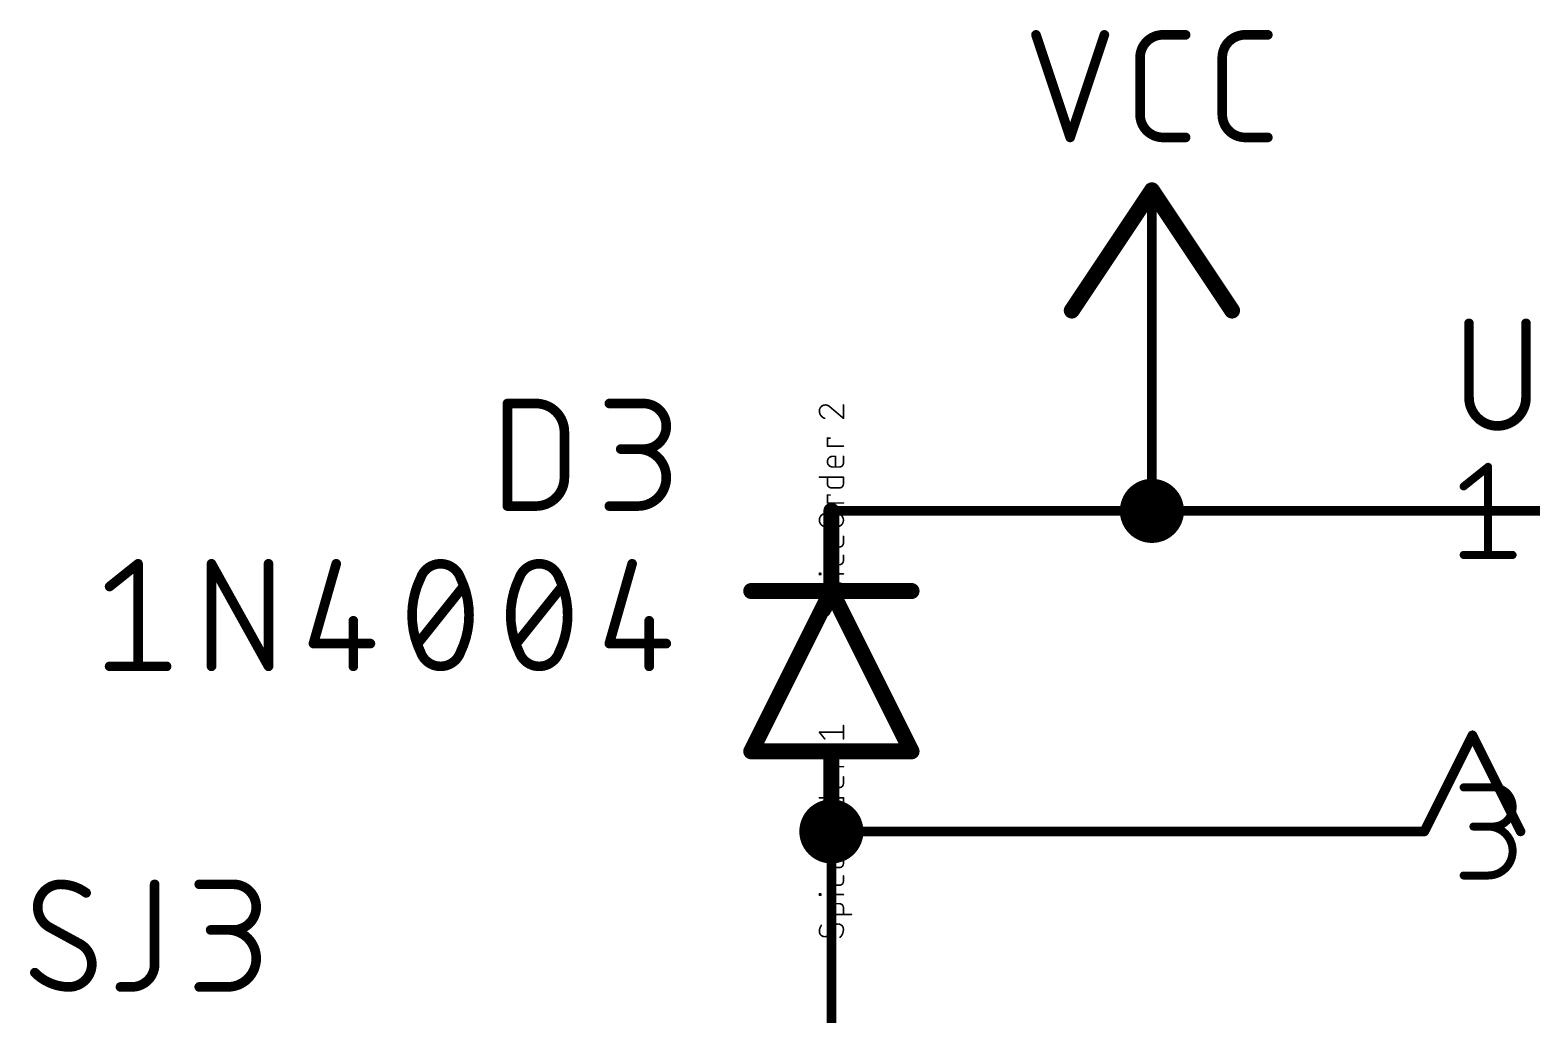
# Model space of a CAD drawing. Extents: x 13 to 226, y 41 to 152.
# Drawn here: x 182.88 to 206.68, y 126.63 to 142.24 of the extents above; entities that cross this region are included whole.
import ezdxf

# ---------------------------------------------------------------- set-up
doc = ezdxf.new("R2010")
doc.units = 0
for name, color, linetype in [('91', 122, 'CONTINUOUS'), ('94', 12, 'CONTINUOUS'), ('95', 251, 'CONTINUOUS'), ('96', 251, 'CONTINUOUS'), ('99', 40, 'CONTINUOUS')]:
    doc.layers.add(name, color=color, linetype=linetype)

msp = doc.modelspace()

# ---------------------------------------------------------------- linework, layer by layer
at = {"layer": '91', "const_width": 0.1524}
for points in [[(200.66, 134.62), (200.66, 137.16)], [(200.66, 134.62), (195.58, 134.62)], [(200.66, 129.54), (195.58, 129.54)], [(195.58, 127), (195.58, 129.54)]]:
    msp.add_lwpolyline(points, dxfattribs=at)
at = {"layer": '91'}
for points, const_width in [([(200.6981, 137.16, 1), (200.6219, 137.16)], 0.0762), ([(200.66, 134.366, 1), (200.66, 134.874, 1), (200.66, 134.366)], 0.508), ([(195.58, 134.6581, 1), (195.58, 134.5819)], 0.0762), ([(200.6219, 134.62, 1), (200.6981, 134.62)], 0.0762), ([(200.66, 134.5819, 1), (200.66, 134.6581)], 0.0762), ([(195.58, 129.286, 1), (195.58, 129.794, 1), (195.58, 129.286)], 0.508), ([(195.58, 129.5781, 1), (195.58, 129.5019)], 0.0762), ([(195.6181, 129.54, 1), (195.5419, 129.54)], 0.0762), ([(200.66, 129.5019, 1), (200.66, 129.5781)], 0.0762), ([(195.5419, 127, 1), (195.6181, 127)], 0.0762)]:
    msp.add_lwpolyline(points, format="xyb", dxfattribs=dict(at, const_width=const_width))
at = {"layer": '94'}
for points, const_width in [([(200.66, 139.7), (199.39, 137.795)], 0.254), ([(201.93, 137.795), (200.66, 139.7)], 0.254), ([(200.66, 137.16), (200.66, 139.7)], 0.1524), ([(195.58, 134.62), (195.58, 133.35)], 0.254), ([(200.66, 134.62), (203.2, 134.62)], 0.1524), ([(203.2, 134.62), (208.28, 134.62)], 0.1524), ([(195.58, 133.35), (194.31, 130.81)], 0.254), ([(194.31, 133.35), (195.58, 133.35)], 0.254), ([(196.85, 130.81), (195.58, 133.35)], 0.254), ([(195.58, 133.35), (196.85, 133.35)], 0.254), ([(194.31, 130.81), (195.58, 130.81)], 0.254), ([(195.58, 130.81), (196.85, 130.81)], 0.254), ([(195.58, 130.81), (195.58, 129.54)], 0.254), ([(204.978, 129.54), (205.74, 131.064)], 0.1524), ([(205.74, 131.064), (206.502, 129.54)], 0.1524), ([(200.66, 129.54), (203.2, 129.54)], 0.1524), ([(203.2, 129.54), (204.978, 129.54)], 0.1524), ([(195.58, 127), (195.58, 124.46)], 0.1524)]:
    msp.add_lwpolyline(points, dxfattribs=dict(at, const_width=const_width))
for points, const_width in [([(200.7128, 139.7352, 1), (200.6072, 139.6648)], 0.127), ([(200.7128, 139.6648, 1), (200.6072, 139.7352)], 0.127), ([(200.6981, 139.7, 1), (200.6219, 139.7)], 0.0762), ([(199.3372, 137.8302, 1), (199.4428, 137.7598)], 0.127), ([(201.8772, 137.7598, 1), (201.9828, 137.8302)], 0.127), ([(200.6219, 137.16, 1), (200.6981, 137.16)], 0.0762), ([(195.6435, 134.62, 1), (195.5165, 134.62)], 0.127), ([(200.66, 134.6581, 1), (200.66, 134.5819)], 0.0762), ([(203.2, 134.6581, 1), (203.2, 134.5819)], 0.0762), ([(203.2, 134.5819, 1), (203.2, 134.6581)], 0.0762), ([(194.31, 133.4135, 1), (194.31, 133.2865)], 0.127), ([(195.6368, 133.3784, 1), (195.5232, 133.3216)], 0.127), ([(195.58, 133.4135, 1), (195.58, 133.2865)], 0.127), ([(195.5165, 133.35, 1), (195.6435, 133.35)], 0.127), ([(195.6368, 133.3216, 1), (195.5232, 133.3784)], 0.127), ([(195.58, 133.2865, 1), (195.58, 133.4135)], 0.127), ([(196.85, 133.2865, 1), (196.85, 133.4135)], 0.127), ([(194.31, 130.8735, 1), (194.31, 130.7465)], 0.127), ([(195.58, 130.8735, 1), (195.58, 130.7465)], 0.127), ([(195.6435, 130.81, 1), (195.5165, 130.81)], 0.127), ([(195.58, 130.7465, 1), (195.58, 130.8735)], 0.127), ([(196.85, 130.7465, 1), (196.85, 130.8735)], 0.127), ([(205.7741, 131.081, 1), (205.7059, 131.047)], 0.0762), ([(205.7741, 131.047, 1), (205.7059, 131.081)], 0.0762), ([(194.2532, 130.8384, 1), (194.3668, 130.7816)], 0.127), ([(196.7932, 130.7816, 1), (196.9068, 130.8384)], 0.127), ([(195.5165, 129.54, 1), (195.6435, 129.54)], 0.127), ([(200.66, 129.5781, 1), (200.66, 129.5019)], 0.0762), ([(203.2, 129.5781, 1), (203.2, 129.5019)], 0.0762), ([(203.2, 129.5019, 1), (203.2, 129.5781)], 0.0762), ([(204.9439, 129.557, 1), (205.0121, 129.523)], 0.0762), ([(204.978, 129.5019, 1), (204.978, 129.5781)], 0.0762), ([(206.4679, 129.523, 1), (206.5361, 129.557)], 0.0762), ([(195.6181, 127, 1), (195.5419, 127)], 0.0762)]:
    msp.add_lwpolyline(points, format="xyb", dxfattribs=dict(at, const_width=const_width))
at = {"layer": '95'}
for points, const_width in [([(205.6855, 137.5918), (205.6855, 136.4178)], 0.1524), ([(206.5886, 136.4178), (206.5886, 137.5918)], 0.1524), ([(190.4455, 134.6962), (190.4455, 136.3218)], 0.1524), ([(190.4455, 136.3218), (190.897, 136.3218)], 0.1524), ([(192.0607, 136.3218), (192.6026, 136.3218)], 0.1524), ([(191.3486, 135.8702), (191.3486, 135.1478)], 0.1524), ([(192.6026, 135.5993), (192.2413, 135.5993)], 0.1524), ([(205.6003, 135.0081), (205.9884, 135.3185)], 0.127), ([(205.9884, 135.3185), (205.9884, 133.9215)], 0.127), ([(190.897, 134.6962), (190.4455, 134.6962)], 0.1524), ([(192.0607, 134.6962), (192.5122, 134.6962)], 0.1524), ([(205.6003, 133.9215), (206.3764, 133.9215)], 0.127), ([(205.6003, 130.2385), (206.066, 130.2385)], 0.127), ([(206.066, 129.6176), (205.7555, 129.6176)], 0.127), ([(184.8547, 128.7018), (184.8547, 127.4374)], 0.1524), ([(185.5614, 128.7018), (186.1033, 128.7018)], 0.1524), ([(205.6003, 128.8415), (205.9884, 128.8415)], 0.127), ([(183.6787, 127.7535), (183.182, 128.0245)], 0.1524), ([(186.1033, 127.9793), (185.742, 127.9793)], 0.1524), ([(184.4935, 127.0762), (184.3128, 127.0762)], 0.1524), ([(185.5614, 127.0762), (186.013, 127.0762)], 0.1524)]:
    msp.add_lwpolyline(points, dxfattribs=dict(at, const_width=const_width))
for points, const_width in [([(205.7236, 137.5918, 1), (205.6474, 137.5918)], 0.0762), ([(206.6267, 137.5918, 1), (206.5505, 137.5918)], 0.0762), ([(190.4836, 136.3218, 1), (190.4074, 136.3218)], 0.0762), ([(190.4455, 136.3599, 1), (190.4455, 136.2837)], 0.0762), ([(191.3486, 135.8702, 0.4142), (190.897, 136.3218)], 0.1524), ([(190.897, 136.3599, 1), (190.897, 136.2837)], 0.0762), ([(190.897, 136.2837, 1), (190.897, 136.3599)], 0.0762), ([(192.0607, 136.3599, 1), (192.0607, 136.2837)], 0.0762), ([(192.6026, 135.5993, 1), (192.6026, 136.3218)], 0.1524), ([(192.6026, 136.3599, 1), (192.6026, 136.2837)], 0.0762), ([(192.6026, 136.2837, 1), (192.6026, 136.3599)], 0.0762), ([(205.6855, 136.4178, 1), (206.5886, 136.4178)], 0.1524), ([(205.7236, 136.4178, 1), (205.6474, 136.4178)], 0.0762), ([(205.6474, 136.4178, 1), (205.7236, 136.4178)], 0.0762), ([(206.6267, 136.4178, 1), (206.5505, 136.4178)], 0.0762), ([(206.5505, 136.4178, 1), (206.6267, 136.4178)], 0.0762), ([(191.3867, 135.8702, 1), (191.3105, 135.8702)], 0.0762), ([(191.3105, 135.8702, 1), (191.3867, 135.8702)], 0.0762), ([(192.2413, 135.6374, 1), (192.2413, 135.5612)], 0.0762), ([(192.5122, 134.6962, 1), (192.5122, 135.5993)], 0.1524), ([(192.5122, 135.6374, 1), (192.5122, 135.5612)], 0.0762), ([(192.6026, 135.6374, 1), (192.6026, 135.5612)], 0.0762), ([(192.6026, 135.5612, 1), (192.6026, 135.6374)], 0.0762), ([(190.897, 134.6962, 0.4142), (191.3486, 135.1478)], 0.1524), ([(191.3867, 135.1478, 1), (191.3105, 135.1478)], 0.0762), ([(206.0201, 135.3185, 1), (205.9566, 135.3185)], 0.0635), ([(206.0082, 135.2937, 1), (205.9685, 135.3433)], 0.0635), ([(191.3105, 135.1478, 1), (191.3867, 135.1478)], 0.0762), ([(205.5805, 135.0328, 1), (205.6201, 134.9833)], 0.0635), ([(190.4455, 134.7343, 1), (190.4455, 134.6581)], 0.0762), ([(190.4074, 134.6962, 1), (190.4836, 134.6962)], 0.0762), ([(190.897, 134.7343, 1), (190.897, 134.6581)], 0.0762), ([(190.897, 134.6581, 1), (190.897, 134.7343)], 0.0762), ([(192.0607, 134.7343, 1), (192.0607, 134.6581)], 0.0762), ([(192.5122, 134.7343, 1), (192.5122, 134.6581)], 0.0762), ([(192.5122, 134.6581, 1), (192.5122, 134.7343)], 0.0762), ([(205.6003, 133.9532, 1), (205.6003, 133.8898)], 0.0635), ([(205.9566, 133.9215, 1), (206.0201, 133.9215)], 0.0635), ([(206.3764, 133.8898, 1), (206.3764, 133.9532)], 0.0635), ([(205.6003, 130.2703, 1), (205.6003, 130.2068)], 0.0635), ([(206.066, 129.6176, 1), (206.066, 130.2385)], 0.127), ([(206.066, 130.2703, 1), (206.066, 130.2068)], 0.0635), ([(206.066, 130.2068, 1), (206.066, 130.2703)], 0.0635), ([(205.7555, 129.6494, 1), (205.7555, 129.5859)], 0.0635), ([(205.9884, 129.6494, 1), (205.9884, 129.5859)], 0.0635), ([(205.9884, 128.8415, 1), (205.9884, 129.6176)], 0.127), ([(206.066, 129.6494, 1), (206.066, 129.5859)], 0.0635), ([(206.066, 129.5859, 1), (206.066, 129.6494)], 0.0635), ([(183.3626, 128.7018, 0.4142), (183.0014, 128.3406)], 0.1524), ([(183.769, 128.5663, 0.1623), (183.3626, 128.7018)], 0.1524), ([(183.3626, 128.7399, 1), (183.3626, 128.6637)], 0.0762), ([(183.3626, 128.6637, 1), (183.3626, 128.7399)], 0.0762), ([(184.8928, 128.7018, 1), (184.8166, 128.7018)], 0.0762), ([(185.5614, 128.7399, 1), (185.5614, 128.6637)], 0.0762), ([(186.1033, 127.9793, 1), (186.1033, 128.7018)], 0.1524), ([(186.1033, 128.7399, 1), (186.1033, 128.6637)], 0.0762), ([(186.1033, 128.6637, 1), (186.1033, 128.7399)], 0.0762), ([(205.6003, 128.8732, 1), (205.6003, 128.8098)], 0.0635), ([(205.9884, 128.8732, 1), (205.9884, 128.8098)], 0.0635), ([(205.9884, 128.8098, 1), (205.9884, 128.8732)], 0.0635), ([(183.7461, 128.5359, 1), (183.7919, 128.5968)], 0.0762), ([(183.0014, 128.3406, 0.2656), (183.182, 128.0245)], 0.1524), ([(183.0395, 128.3406, 1), (182.9633, 128.3406)], 0.0762), ([(182.9633, 128.3406, 1), (183.0395, 128.3406)], 0.0762), ([(183.2002, 128.0579, 1), (183.1637, 127.991)], 0.0762), ([(183.1626, 127.9916, 1), (183.2013, 128.0573)], 0.0762), ([(183.698, 127.7864, 1), (183.6593, 127.7207)], 0.0762), ([(183.8593, 127.4374, 0.2656), (183.6787, 127.7535)], 0.1524), ([(183.6604, 127.7201, 1), (183.6969, 127.787)], 0.0762), ([(185.742, 128.0174, 1), (185.742, 127.9412)], 0.0762), ([(186.013, 127.0762, 1), (186.013, 127.9793)], 0.1524), ([(186.013, 128.0174, 1), (186.013, 127.9412)], 0.0762), ([(186.1033, 128.0174, 1), (186.1033, 127.9412)], 0.0762), ([(186.1033, 127.9412, 1), (186.1033, 128.0174)], 0.0762), ([(182.9562, 127.302, 0.2), (183.4981, 127.0762)], 0.1524), ([(182.9833, 127.3288, 1), (182.9291, 127.2751)], 0.0762), ([(183.4981, 127.0762, 0.4142), (183.8593, 127.4374)], 0.1524), ([(183.8974, 127.4374, 1), (183.8212, 127.4374)], 0.0762), ([(183.8212, 127.4374, 1), (183.8974, 127.4374)], 0.0762), ([(184.4935, 127.0762, 0.4142), (184.8547, 127.4374)], 0.1524), ([(184.8928, 127.4374, 1), (184.8166, 127.4374)], 0.0762), ([(184.8166, 127.4374, 1), (184.8928, 127.4374)], 0.0762), ([(183.4981, 127.1143, 1), (183.4981, 127.0381)], 0.0762), ([(183.4981, 127.0381, 1), (183.4981, 127.1143)], 0.0762), ([(184.3128, 127.1143, 1), (184.3128, 127.0381)], 0.0762), ([(184.4935, 127.1143, 1), (184.4935, 127.0381)], 0.0762), ([(184.4935, 127.0381, 1), (184.4935, 127.1143)], 0.0762), ([(185.5614, 127.1143, 1), (185.5614, 127.0381)], 0.0762), ([(186.013, 127.1143, 1), (186.013, 127.0381)], 0.0762), ([(186.013, 127.0381, 1), (186.013, 127.1143)], 0.0762)]:
    msp.add_lwpolyline(points, format="xyb", dxfattribs=dict(at, const_width=const_width))
at = {"layer": '96', "const_width": 0.1524}
for points in [[(198.8227, 142.1638), (199.3646, 140.5382)], [(199.3646, 140.5382), (199.9064, 142.1638)], [(200.8334, 142.1638), (201.1947, 142.1638)], [(202.136, 142.1638), (202.4973, 142.1638)], [(200.4722, 140.8994), (200.4722, 141.8026)], [(201.7748, 140.8994), (201.7748, 141.8026)], [(201.1947, 140.5382), (200.8334, 140.5382)], [(202.4973, 140.5382), (202.136, 140.5382)], [(184.1409, 133.4206), (184.5924, 133.7818)], [(184.5924, 133.7818), (184.5924, 132.1562)], [(185.7561, 132.1562), (185.7561, 133.7818)], [(185.7561, 133.7818), (186.6592, 132.1562)], [(186.6592, 132.1562), (186.6592, 133.7818)], [(187.7326, 133.7818), (187.3713, 132.5174)], [(192.4219, 133.7818), (192.0607, 132.5174)], [(189.0248, 132.5174), (189.7472, 133.4206)], [(190.5879, 132.5174), (191.3104, 133.4206)], [(188.0035, 132.8787), (188.0035, 132.1562)], [(192.6929, 132.8787), (192.6929, 132.1562)], [(187.3713, 132.5174), (188.2744, 132.5174)], [(192.0607, 132.5174), (192.9638, 132.5174)], [(184.1409, 132.1562), (185.044, 132.1562)]]:
    msp.add_lwpolyline(points, dxfattribs=at)
at = {"layer": '96'}
for points, const_width in [([(198.8589, 142.1758, 1), (198.7866, 142.1518)], 0.0762), ([(199.9426, 142.1518, 1), (199.8703, 142.1758)], 0.0762), ([(200.8334, 142.1638, 0.4142), (200.4722, 141.8026)], 0.1524), ([(200.8334, 142.2019, 1), (200.8334, 142.1257)], 0.0762), ([(200.8334, 142.1257, 1), (200.8334, 142.2019)], 0.0762), ([(201.1947, 142.1257, 1), (201.1947, 142.2019)], 0.0762), ([(202.136, 142.1638, 0.4142), (201.7748, 141.8026)], 0.1524), ([(202.136, 142.2019, 1), (202.136, 142.1257)], 0.0762), ([(202.136, 142.1257, 1), (202.136, 142.2019)], 0.0762), ([(202.4973, 142.1257, 1), (202.4973, 142.2019)], 0.0762), ([(200.5103, 141.8026, 1), (200.4341, 141.8026)], 0.0762), ([(201.8129, 141.8026, 1), (201.7367, 141.8026)], 0.0762), ([(200.4341, 141.8026, 1), (200.5103, 141.8026)], 0.0762), ([(201.7367, 141.8026, 1), (201.8129, 141.8026)], 0.0762), ([(200.4722, 140.8994, 0.4142), (200.8334, 140.5382)], 0.1524), ([(200.5103, 140.8994, 1), (200.4341, 140.8994)], 0.0762), ([(200.4341, 140.8994, 1), (200.5103, 140.8994)], 0.0762), ([(201.7748, 140.8994, 0.4142), (202.136, 140.5382)], 0.1524), ([(201.8129, 140.8994, 1), (201.7367, 140.8994)], 0.0762), ([(201.7367, 140.8994, 1), (201.8129, 140.8994)], 0.0762), ([(199.3284, 140.5502, 1), (199.4007, 140.5262)], 0.0762), ([(199.3284, 140.5262, 1), (199.4007, 140.5502)], 0.0762), ([(200.8334, 140.5763, 1), (200.8334, 140.5001)], 0.0762), ([(200.8334, 140.5001, 1), (200.8334, 140.5763)], 0.0762), ([(201.1947, 140.5001, 1), (201.1947, 140.5763)], 0.0762), ([(202.136, 140.5763, 1), (202.136, 140.5001)], 0.0762), ([(202.136, 140.5001, 1), (202.136, 140.5763)], 0.0762), ([(202.4973, 140.5001, 1), (202.4973, 140.5763)], 0.0762), ([(184.6305, 133.7818, 1), (184.5543, 133.7818)], 0.0762), ([(184.6162, 133.752, 1), (184.5686, 133.8116)], 0.0762), ([(185.7942, 133.7818, 1), (185.718, 133.7818)], 0.0762), ([(185.7894, 133.8003, 1), (185.7228, 133.7633)], 0.0762), ([(186.6973, 133.7818, 1), (186.6211, 133.7818)], 0.0762), ([(187.7692, 133.7713, 1), (187.6959, 133.7923)], 0.0762), ([(189.386, 133.7818, 0.3205), (189.0699, 133.556)], 0.1524), ([(189.7021, 133.556, 0.3205), (189.386, 133.7818)], 0.1524), ([(189.386, 133.8199, 1), (189.386, 133.7437)], 0.0762), ([(189.386, 133.7437, 1), (189.386, 133.8199)], 0.0762), ([(190.9491, 133.7818, 0.3205), (190.633, 133.556)], 0.1524), ([(191.2652, 133.556, 0.3205), (190.9491, 133.7818)], 0.1524), ([(190.9491, 133.8199, 1), (190.9491, 133.7437)], 0.0762), ([(190.9491, 133.7437, 1), (190.9491, 133.8199)], 0.0762), ([(192.4586, 133.7713, 1), (192.3853, 133.7923)], 0.0762), ([(189.0699, 133.556, 0.1139), (188.9344, 132.969)], 0.1524), ([(189.0339, 133.5684, 1), (189.106, 133.5437)], 0.0762), ([(189.1042, 133.5393, 1), (189.0357, 133.5727)], 0.0762), ([(189.7363, 133.5727, 1), (189.6678, 133.5393)], 0.0762), ([(189.8376, 132.969, 0.1139), (189.7021, 133.556)], 0.1524), ([(189.6661, 133.5437, 1), (189.7381, 133.5684)], 0.0762), ([(190.633, 133.556, 0.1139), (190.4976, 132.969)], 0.1524), ([(190.597, 133.5684, 1), (190.6691, 133.5437)], 0.0762), ([(190.6673, 133.5393, 1), (190.5988, 133.5727)], 0.0762), ([(191.4007, 132.969, 0.1139), (191.2652, 133.556)], 0.1524), ([(191.2995, 133.5727, 1), (191.231, 133.5393)], 0.0762), ([(191.2292, 133.5437, 1), (191.3013, 133.5684)], 0.0762), ([(184.1171, 133.4503, 1), (184.1647, 133.3908)], 0.0762), ([(189.777, 133.3968, 1), (189.7175, 133.4444)], 0.0762), ([(191.3401, 133.3968, 1), (191.2806, 133.4444)], 0.0762), ([(188.0416, 132.8787, 1), (187.9654, 132.8787)], 0.0762), ([(188.9344, 132.969, 0.1139), (189.0699, 132.382)], 0.1524), ([(188.9725, 132.969, 1), (188.8963, 132.969)], 0.0762), ([(188.8963, 132.969, 1), (188.9725, 132.969)], 0.0762), ([(189.7021, 132.382, 0.1139), (189.8376, 132.969)], 0.1524), ([(189.8757, 132.969, 1), (189.7995, 132.969)], 0.0762), ([(189.7995, 132.969, 1), (189.8757, 132.969)], 0.0762), ([(190.4976, 132.969, 0.1139), (190.633, 132.382)], 0.1524), ([(190.5357, 132.969, 1), (190.4595, 132.969)], 0.0762), ([(190.4595, 132.969, 1), (190.5357, 132.969)], 0.0762), ([(191.2652, 132.382, 0.1139), (191.4007, 132.969)], 0.1524), ([(191.4388, 132.969, 1), (191.3626, 132.969)], 0.0762), ([(191.3626, 132.969, 1), (191.4388, 132.969)], 0.0762), ([(192.731, 132.8787, 1), (192.6548, 132.8787)], 0.0762), ([(187.3713, 132.5555, 1), (187.3713, 132.4793)], 0.0762), ([(188.2744, 132.4793, 1), (188.2744, 132.5555)], 0.0762), ([(192.0607, 132.5555, 1), (192.0607, 132.4793)], 0.0762), ([(192.9638, 132.4793, 1), (192.9638, 132.5555)], 0.0762), ([(187.3347, 132.5279, 1), (187.408, 132.507)], 0.0762), ([(188.995, 132.5412, 1), (189.0545, 132.4936)], 0.0762), ([(189.0699, 132.382, 0.3205), (189.386, 132.1562)], 0.1524), ([(189.106, 132.3943, 1), (189.0339, 132.3696)], 0.0762), ([(189.0357, 132.3653, 1), (189.1042, 132.3987)], 0.0762), ([(189.386, 132.1562, 0.3205), (189.7021, 132.382)], 0.1524), ([(189.6678, 132.3987, 1), (189.7363, 132.3653)], 0.0762), ([(189.7381, 132.3696, 1), (189.6661, 132.3943)], 0.0762), ([(190.5581, 132.5412, 1), (190.6176, 132.4936)], 0.0762), ([(190.633, 132.382, 0.3205), (190.9491, 132.1562)], 0.1524), ([(190.6691, 132.3943, 1), (190.597, 132.3696)], 0.0762), ([(190.5988, 132.3653, 1), (190.6673, 132.3987)], 0.0762), ([(190.9491, 132.1562, 0.3205), (191.2652, 132.382)], 0.1524), ([(191.231, 132.3987, 1), (191.2995, 132.3653)], 0.0762), ([(191.3013, 132.3696, 1), (191.2292, 132.3943)], 0.0762), ([(192.0241, 132.5279, 1), (192.0973, 132.507)], 0.0762), ([(184.1409, 132.1943, 1), (184.1409, 132.1181)], 0.0762), ([(184.5543, 132.1562, 1), (184.6305, 132.1562)], 0.0762), ([(185.044, 132.1181, 1), (185.044, 132.1943)], 0.0762), ([(185.718, 132.1562, 1), (185.7942, 132.1562)], 0.0762), ([(186.6211, 132.1562, 1), (186.6973, 132.1562)], 0.0762), ([(186.6259, 132.1377, 1), (186.6925, 132.1747)], 0.0762), ([(187.9654, 132.1562, 1), (188.0416, 132.1562)], 0.0762), ([(189.386, 132.1943, 1), (189.386, 132.1181)], 0.0762), ([(189.386, 132.1181, 1), (189.386, 132.1943)], 0.0762), ([(190.9491, 132.1943, 1), (190.9491, 132.1181)], 0.0762), ([(190.9491, 132.1181, 1), (190.9491, 132.1943)], 0.0762), ([(192.6548, 132.1562, 1), (192.731, 132.1562)], 0.0762)]:
    msp.add_lwpolyline(points, format="xyb", dxfattribs=dict(at, const_width=const_width))
at = {"layer": '99'}
for points, const_width in [([(195.4848, 136.2986, 0.4142), (195.3895, 136.2033)], 0.0254), ([(195.3895, 136.2033, 0.3252), (195.4742, 136.0869)], 0.0254), ([(195.3958, 136.2033, 1), (195.3832, 136.2033)], 0.0127), ([(195.3832, 136.2033, 1), (195.3958, 136.2033)], 0.0127), ([(195.4847, 136.3049, 1), (195.4848, 136.2922)], 0.0127), ([(195.5588, 136.2668, 0.2053), (195.4848, 136.2986)], 0.0254), ([(195.4848, 136.2922, 1), (195.4848, 136.3049)], 0.0127), ([(195.5629, 136.2717, 1), (195.5547, 136.262)], 0.0127), ([(195.5542, 136.2625, 1), (195.5634, 136.2712)], 0.0127), ([(195.7768, 136.2986, 1), (195.7642, 136.2986)], 0.0127), ([(195.4722, 136.0809, 1), (195.4761, 136.093)], 0.0127), ([(195.7642, 136.0869, 1), (195.7768, 136.0869)], 0.0127), ([(195.7664, 136.0821, 1), (195.7746, 136.0918)], 0.0127), ([(195.5229, 135.7737, 1), (195.5102, 135.7737)], 0.0127), ([(195.5165, 135.78, 1), (195.5165, 135.7673)], 0.0127), ([(195.5588, 135.7673, 1), (195.5588, 135.78)], 0.0127), ([(195.5165, 135.653, 1), (195.5165, 135.6403)], 0.0127), ([(195.5102, 135.6467, 1), (195.5229, 135.6467)], 0.0127), ([(195.6012, 135.4849, 1), (195.6012, 135.3156)], 0.0254), ([(195.6012, 135.4913, 1), (195.6012, 135.4786)], 0.0127), ([(195.6012, 135.4786, 1), (195.6012, 135.4913)], 0.0127), ([(195.6499, 135.4849, 1), (195.6372, 135.4849)], 0.0127), ([(195.6435, 135.4786, 1), (195.6435, 135.4913)], 0.0127), ([(195.7768, 135.4849, 1), (195.7642, 135.4849)], 0.0127), ([(195.7705, 135.6403, 1), (195.7705, 135.653)], 0.0127), ([(195.6012, 135.322, 1), (195.6012, 135.3093)], 0.0127), ([(195.6012, 135.3093, 1), (195.6012, 135.322)], 0.0127), ([(195.6372, 135.3156, 1), (195.6499, 135.3156)], 0.0127), ([(195.707, 135.3156, 0.4142), (195.7705, 135.3791)], 0.0254), ([(195.707, 135.322, 1), (195.707, 135.3093)], 0.0127), ([(195.707, 135.3093, 1), (195.707, 135.322)], 0.0127), ([(195.7768, 135.3791, 1), (195.7642, 135.3791)], 0.0127), ([(195.7642, 135.3791, 1), (195.7768, 135.3791)], 0.0127), ([(195.3895, 135.1604, 1), (195.3895, 135.1477)], 0.0127), ([(195.5229, 135.1541, 1), (195.5102, 135.1541)], 0.0127), ([(195.5165, 135.0483, 0.4142), (195.58, 134.9848)], 0.0254), ([(195.5229, 135.0483, 1), (195.5102, 135.0483)], 0.0127), ([(195.5102, 135.0483, 1), (195.5229, 135.0483)], 0.0127), ([(195.58, 134.9911, 1), (195.58, 134.9784)], 0.0127), ([(195.58, 134.9784, 1), (195.58, 134.9911)], 0.0127), ([(195.707, 134.9848, 0.4142), (195.7705, 135.0483)], 0.0254), ([(195.707, 134.9911, 1), (195.707, 134.9784)], 0.0127), ([(195.707, 134.9784, 1), (195.707, 134.9911)], 0.0127), ([(195.7768, 135.1541, 1), (195.7642, 135.1541)], 0.0127), ([(195.7768, 135.0483, 1), (195.7642, 135.0483)], 0.0127), ([(195.7642, 135.0483, 1), (195.7768, 135.0483)], 0.0127), ([(195.7705, 135.1477, 1), (195.7705, 135.1604)], 0.0127), ([(195.5229, 134.8715, 1), (195.5102, 134.8715)], 0.0127), ([(195.5165, 134.8778, 1), (195.5165, 134.8651)], 0.0127), ([(195.5165, 134.7508, 1), (195.5165, 134.7381)], 0.0127), ([(195.5102, 134.7445, 1), (195.5229, 134.7445)], 0.0127), ([(195.5588, 134.8651, 1), (195.5588, 134.8778)], 0.0127), ([(195.7705, 134.7381, 1), (195.7705, 134.7508)], 0.0127), ([(195.4953, 134.5795, 1), (195.4953, 134.3679)], 0.0254), ([(195.4953, 134.5859, 1), (195.4953, 134.5732)], 0.0127), ([(195.4953, 134.5732, 1), (195.4953, 134.5859)], 0.0127), ([(195.6647, 134.5859, 1), (195.6647, 134.5732)], 0.0127), ([(195.6647, 134.3679, 1), (195.6647, 134.5795)], 0.0254), ([(195.6647, 134.5732, 1), (195.6647, 134.5859)], 0.0127), ([(195.4953, 134.3742, 1), (195.4953, 134.3615)], 0.0127), ([(195.4953, 134.3615, 1), (195.4953, 134.3742)], 0.0127), ([(195.6647, 134.3742, 1), (195.6647, 134.3615)], 0.0127), ([(195.6647, 134.3615, 1), (195.6647, 134.3742)], 0.0127), ([(195.6012, 134.217, 1), (195.6012, 134.0477)], 0.0254), ([(195.6012, 134.2233, 1), (195.6012, 134.2106)], 0.0127), ([(195.6012, 134.054, 1), (195.6012, 134.0413)], 0.0127), ([(195.6012, 134.2106, 1), (195.6012, 134.2233)], 0.0127), ([(195.6012, 134.0413, 1), (195.6012, 134.054)], 0.0127), ([(195.6499, 134.217, 1), (195.6372, 134.217)], 0.0127), ([(195.6372, 134.0477, 1), (195.6499, 134.0477)], 0.0127), ([(195.6435, 134.2106, 1), (195.6435, 134.2233)], 0.0127), ([(195.707, 134.0477, 0.4142), (195.7705, 134.1112)], 0.0254), ([(195.707, 134.054, 1), (195.707, 134.0413)], 0.0127), ([(195.707, 134.0413, 1), (195.707, 134.054)], 0.0127), ([(195.7768, 134.217, 1), (195.7642, 134.217)], 0.0127), ([(195.7768, 134.1112, 1), (195.7642, 134.1112)], 0.0127), ([(195.7642, 134.1112, 1), (195.7768, 134.1112)], 0.0127), ([(195.5229, 133.9158, 1), (195.5102, 133.9158)], 0.0127), ([(195.5165, 133.8311, 0.4142), (195.58, 133.7676)], 0.0254), ([(195.5229, 133.8311, 1), (195.5102, 133.8311)], 0.0127), ([(195.5102, 133.8311, 1), (195.5229, 133.8311)], 0.0127), ([(195.58, 133.774, 1), (195.58, 133.7613)], 0.0127), ([(195.58, 133.7613, 1), (195.58, 133.774)], 0.0127), ([(195.707, 133.7676, 0.4142), (195.7705, 133.8311)], 0.0254), ([(195.707, 133.774, 1), (195.707, 133.7613)], 0.0127), ([(195.707, 133.7613, 1), (195.707, 133.774)], 0.0127), ([(195.7768, 133.9158, 1), (195.7642, 133.9158)], 0.0127), ([(195.7768, 133.8311, 1), (195.7642, 133.8311)], 0.0127), ([(195.7642, 133.8311, 1), (195.7768, 133.8311)], 0.0127), ([(195.3958, 133.6309, 1), (195.3832, 133.6309)], 0.0127), ([(195.3895, 133.6372, 1), (195.3895, 133.6245)], 0.0127), ([(195.3895, 133.616, 1), (195.3895, 133.6033)], 0.0127), ([(195.3832, 133.6097, 1), (195.3958, 133.6097)], 0.0127), ([(195.417, 133.6309, 1), (195.4043, 133.6309)], 0.0127), ([(195.4043, 133.6097, 1), (195.417, 133.6097)], 0.0127), ([(195.4107, 133.6245, 1), (195.4107, 133.6372)], 0.0127), ([(195.4107, 133.6033, 1), (195.4107, 133.616)], 0.0127), ([(195.5165, 133.6266, 1), (195.5165, 133.6139)], 0.0127), ([(195.7705, 133.6139, 1), (195.7705, 133.6266)], 0.0127), ([(195.58, 133.475, 0.4142), (195.5165, 133.4115)], 0.0254), ([(195.5229, 133.4115, 1), (195.5102, 133.4115)], 0.0127), ([(195.5102, 133.4115, 1), (195.5229, 133.4115)], 0.0127), ([(195.5165, 133.312, 1), (195.5165, 133.2993)], 0.0127), ([(195.5102, 133.3056, 1), (195.5229, 133.3056)], 0.0127), ([(195.58, 133.4813, 1), (195.58, 133.4686)], 0.0127), ([(195.58, 133.4686, 1), (195.58, 133.4813)], 0.0127), ([(195.7705, 133.4115, 0.4142), (195.707, 133.475)], 0.0254), ([(195.707, 133.4813, 1), (195.707, 133.4686)], 0.0127), ([(195.707, 133.4686, 1), (195.707, 133.4813)], 0.0127), ([(195.7768, 133.4115, 1), (195.7642, 133.4115)], 0.0127), ([(195.7642, 133.4115, 1), (195.7768, 133.4115)], 0.0127), ([(195.7642, 133.3056, 1), (195.7768, 133.3056)], 0.0127), ([(195.8975, 133.2993, 1), (195.8975, 133.312)], 0.0127), ([(195.4213, 133.1319, 0.1623), (195.3895, 133.0367)], 0.0254), ([(195.4263, 133.1281, 1), (195.4162, 133.1357)], 0.0127), ([(195.6858, 133.1531, 0.2656), (195.6118, 133.1107)], 0.0254), ([(195.6063, 133.114, 1), (195.6172, 133.1075)], 0.0127), ([(195.6173, 133.1077, 1), (195.6062, 133.1138)], 0.0127), ([(195.7705, 133.0684, 0.4142), (195.6858, 133.1531)], 0.0254), ([(195.6858, 133.1594, 1), (195.6858, 133.1467)], 0.0127), ([(195.6858, 133.1467, 1), (195.6858, 133.1594)], 0.0127), ([(195.7176, 132.9414, 0.2), (195.7705, 133.0684)], 0.0254), ([(195.7768, 133.0684, 1), (195.7642, 133.0684)], 0.0127), ([(195.7642, 133.0684, 1), (195.7768, 133.0684)], 0.0127), ([(195.3895, 133.0367, 0.4142), (195.4742, 132.952)], 0.0254), ([(195.3958, 133.0367, 1), (195.3832, 133.0367)], 0.0127), ([(195.3832, 133.0367, 1), (195.3958, 133.0367)], 0.0127), ([(195.4742, 132.952, 0.2656), (195.5482, 132.9943)], 0.0254), ([(195.4742, 132.9583, 1), (195.4742, 132.9457)], 0.0127), ([(195.4742, 132.9457, 1), (195.4742, 132.9583)], 0.0127), ([(195.5427, 132.9974, 1), (195.5538, 132.9913)], 0.0127), ([(195.5537, 132.9911, 1), (195.5428, 132.9976)], 0.0127), ([(195.7131, 132.9459, 1), (195.7221, 132.9369)], 0.0127), ([(195.7768, 131.2186, 1), (195.7642, 131.2186)], 0.0127), ([(195.3945, 131.1167, 1), (195.3845, 131.1088)], 0.0127), ([(195.3895, 131.1191, 1), (195.3895, 131.1064)], 0.0127), ([(195.4692, 131.0029, 1), (195.4791, 131.0109)], 0.0127), ([(195.7642, 131.0069, 1), (195.7768, 131.0069)], 0.0127), ([(195.7705, 131.1064, 1), (195.7705, 131.1191)], 0.0127), ([(195.5229, 130.6937, 1), (195.5102, 130.6937)], 0.0127), ([(195.5165, 130.7, 1), (195.5165, 130.6873)], 0.0127), ([(195.5588, 130.6873, 1), (195.5588, 130.7)], 0.0127), ([(195.5165, 130.573, 1), (195.5165, 130.5603)], 0.0127), ([(195.5102, 130.5667, 1), (195.5229, 130.5667)], 0.0127), ([(195.7705, 130.5603, 1), (195.7705, 130.573)], 0.0127), ([(195.6012, 130.4049, 1), (195.6012, 130.2356)], 0.0254), ([(195.6012, 130.4113, 1), (195.6012, 130.3986)], 0.0127), ([(195.6012, 130.242, 1), (195.6012, 130.2293)], 0.0127), ([(195.6012, 130.3986, 1), (195.6012, 130.4113)], 0.0127), ([(195.6012, 130.2293, 1), (195.6012, 130.242)], 0.0127), ([(195.6499, 130.4049, 1), (195.6372, 130.4049)], 0.0127), ([(195.6372, 130.2356, 1), (195.6499, 130.2356)], 0.0127), ([(195.6435, 130.3986, 1), (195.6435, 130.4113)], 0.0127), ([(195.707, 130.2356, 0.4142), (195.7705, 130.2991)], 0.0254), ([(195.707, 130.242, 1), (195.707, 130.2293)], 0.0127), ([(195.707, 130.2293, 1), (195.707, 130.242)], 0.0127), ([(195.7768, 130.4049, 1), (195.7642, 130.4049)], 0.0127), ([(195.7768, 130.2991, 1), (195.7642, 130.2991)], 0.0127), ([(195.7642, 130.2991, 1), (195.7768, 130.2991)], 0.0127), ([(195.3895, 130.0804, 1), (195.3895, 130.0677)], 0.0127), ([(195.5229, 130.0741, 1), (195.5102, 130.0741)], 0.0127), ([(195.5165, 129.9683, 0.4142), (195.58, 129.9048)], 0.0254), ([(195.5229, 129.9683, 1), (195.5102, 129.9683)], 0.0127), ([(195.5102, 129.9683, 1), (195.5229, 129.9683)], 0.0127), ([(195.707, 129.9048, 0.4142), (195.7705, 129.9683)], 0.0254), ([(195.7768, 130.0741, 1), (195.7642, 130.0741)], 0.0127), ([(195.7768, 129.9683, 1), (195.7642, 129.9683)], 0.0127), ([(195.7642, 129.9683, 1), (195.7768, 129.9683)], 0.0127), ([(195.7705, 130.0677, 1), (195.7705, 130.0804)], 0.0127), ([(195.5229, 129.7915, 1), (195.5102, 129.7915)], 0.0127), ([(195.5165, 129.7978, 1), (195.5165, 129.7851)], 0.0127), ([(195.5588, 129.7851, 1), (195.5588, 129.7978)], 0.0127), ([(195.58, 129.9111, 1), (195.58, 129.8984)], 0.0127), ([(195.58, 129.8984, 1), (195.58, 129.9111)], 0.0127), ([(195.707, 129.9111, 1), (195.707, 129.8984)], 0.0127), ([(195.707, 129.8984, 1), (195.707, 129.9111)], 0.0127), ([(195.4953, 129.4995, 1), (195.4953, 129.2879)], 0.0254), ([(195.4953, 129.5059, 1), (195.4953, 129.4932)], 0.0127), ([(195.4953, 129.4932, 1), (195.4953, 129.5059)], 0.0127), ([(195.5165, 129.6708, 1), (195.5165, 129.6581)], 0.0127), ([(195.5102, 129.6645, 1), (195.5229, 129.6645)], 0.0127), ([(195.6647, 129.2879, 1), (195.6647, 129.4995)], 0.0254), ([(195.6647, 129.5059, 1), (195.6647, 129.4932)], 0.0127), ([(195.6647, 129.4932, 1), (195.6647, 129.5059)], 0.0127), ([(195.7705, 129.6581, 1), (195.7705, 129.6708)], 0.0127), ([(195.4953, 129.2942, 1), (195.4953, 129.2815)], 0.0127), ([(195.4953, 129.2815, 1), (195.4953, 129.2942)], 0.0127), ([(195.6647, 129.2942, 1), (195.6647, 129.2815)], 0.0127), ([(195.6647, 129.2815, 1), (195.6647, 129.2942)], 0.0127), ([(195.6012, 129.137, 1), (195.6012, 128.9677)], 0.0254), ([(195.6012, 129.1433, 1), (195.6012, 129.1306)], 0.0127), ([(195.6012, 129.1306, 1), (195.6012, 129.1433)], 0.0127), ([(195.6499, 129.137, 1), (195.6372, 129.137)], 0.0127), ([(195.6435, 129.1306, 1), (195.6435, 129.1433)], 0.0127), ([(195.707, 128.9677, 0.4142), (195.7705, 129.0312)], 0.0254), ([(195.7768, 129.137, 1), (195.7642, 129.137)], 0.0127), ([(195.7768, 129.0312, 1), (195.7642, 129.0312)], 0.0127), ([(195.7642, 129.0312, 1), (195.7768, 129.0312)], 0.0127), ([(195.5229, 128.8358, 1), (195.5102, 128.8358)], 0.0127), ([(195.6012, 128.974, 1), (195.6012, 128.9613)], 0.0127), ([(195.6012, 128.9613, 1), (195.6012, 128.974)], 0.0127), ([(195.6372, 128.9677, 1), (195.6499, 128.9677)], 0.0127), ([(195.707, 128.974, 1), (195.707, 128.9613)], 0.0127), ([(195.707, 128.9613, 1), (195.707, 128.974)], 0.0127), ([(195.7768, 128.8358, 1), (195.7642, 128.8358)], 0.0127), ([(195.3958, 128.5508, 1), (195.3832, 128.5508)], 0.0127), ([(195.3895, 128.5572, 1), (195.3895, 128.5445)], 0.0127), ([(195.3895, 128.536, 1), (195.3895, 128.5233)], 0.0127), ([(195.417, 128.5508, 1), (195.4043, 128.5508)], 0.0127), ([(195.4107, 128.5445, 1), (195.4107, 128.5572)], 0.0127), ([(195.4107, 128.5233, 1), (195.4107, 128.536)], 0.0127), ([(195.5165, 128.7511, 0.4142), (195.58, 128.6876)], 0.0254), ([(195.5229, 128.7511, 1), (195.5102, 128.7511)], 0.0127), ([(195.5102, 128.7511, 1), (195.5229, 128.7511)], 0.0127), ([(195.5165, 128.5466, 1), (195.5165, 128.5339)], 0.0127), ([(195.58, 128.694, 1), (195.58, 128.6813)], 0.0127), ([(195.58, 128.6813, 1), (195.58, 128.694)], 0.0127), ([(195.707, 128.6876, 0.4142), (195.7705, 128.7511)], 0.0254), ([(195.707, 128.694, 1), (195.707, 128.6813)], 0.0127), ([(195.707, 128.6813, 1), (195.707, 128.694)], 0.0127), ([(195.7768, 128.7511, 1), (195.7642, 128.7511)], 0.0127), ([(195.7642, 128.7511, 1), (195.7768, 128.7511)], 0.0127), ([(195.7705, 128.5339, 1), (195.7705, 128.5466)], 0.0127), ([(195.3832, 128.5297, 1), (195.3958, 128.5297)], 0.0127), ([(195.4043, 128.5297, 1), (195.417, 128.5297)], 0.0127), ([(195.58, 128.395, 0.4142), (195.5165, 128.3315)], 0.0254), ([(195.5229, 128.3315, 1), (195.5102, 128.3315)], 0.0127), ([(195.5102, 128.3315, 1), (195.5229, 128.3315)], 0.0127), ([(195.58, 128.4013, 1), (195.58, 128.3886)], 0.0127), ([(195.58, 128.3886, 1), (195.58, 128.4013)], 0.0127), ([(195.7705, 128.3315, 0.4142), (195.707, 128.395)], 0.0254), ([(195.707, 128.4013, 1), (195.707, 128.3886)], 0.0127), ([(195.707, 128.3886, 1), (195.707, 128.4013)], 0.0127), ([(195.7768, 128.3315, 1), (195.7642, 128.3315)], 0.0127), ([(195.7642, 128.3315, 1), (195.7768, 128.3315)], 0.0127), ([(195.4213, 128.0519, 0.1623), (195.3895, 127.9567)], 0.0254), ([(195.4263, 128.0481, 1), (195.4162, 128.0557)], 0.0127), ([(195.5165, 128.232, 1), (195.5165, 128.2193)], 0.0127), ([(195.5102, 128.2256, 1), (195.5229, 128.2256)], 0.0127), ([(195.6858, 128.0731, 0.2656), (195.6118, 128.0308)], 0.0254), ([(195.7705, 127.9884, 0.4142), (195.6858, 128.0731)], 0.0254), ([(195.6858, 128.0794, 1), (195.6858, 128.0667)], 0.0127), ([(195.6858, 128.0667, 1), (195.6858, 128.0794)], 0.0127), ([(195.7642, 128.2256, 1), (195.7768, 128.2256)], 0.0127), ([(195.8975, 128.2193, 1), (195.8975, 128.232)], 0.0127), ([(195.3895, 127.9567, 0.4142), (195.4742, 127.872)], 0.0254), ([(195.3958, 127.9567, 1), (195.3832, 127.9567)], 0.0127), ([(195.3832, 127.9567, 1), (195.3958, 127.9567)], 0.0127), ([(195.4742, 127.872, 0.2656), (195.5482, 127.9143)], 0.0254), ([(195.4742, 127.8783, 1), (195.4742, 127.8657)], 0.0127), ([(195.4742, 127.8657, 1), (195.4742, 127.8783)], 0.0127), ([(195.5427, 127.9174, 1), (195.5538, 127.9113)], 0.0127), ([(195.5537, 127.9111, 1), (195.5428, 127.9176)], 0.0127), ([(195.6063, 128.034, 1), (195.6172, 128.0275)], 0.0127), ([(195.6173, 128.0277, 1), (195.6062, 128.0338)], 0.0127), ([(195.7176, 127.8614, 0.2), (195.7705, 127.9884)], 0.0254), ([(195.7131, 127.8659, 1), (195.7221, 127.8569)], 0.0127), ([(195.7768, 127.9884, 1), (195.7642, 127.9884)], 0.0127), ([(195.7642, 127.9884, 1), (195.7768, 127.9884)], 0.0127)]:
    msp.add_lwpolyline(points, format="xyb", dxfattribs=dict(at, const_width=const_width))
at = {"layer": '99', "const_width": 0.0254}
for points in [[(195.5588, 136.2668), (195.7705, 136.0869)], [(195.7705, 136.0869), (195.7705, 136.2986)], [(195.5165, 135.6467), (195.5165, 135.7737)], [(195.5165, 135.7737), (195.5588, 135.7737)], [(195.7705, 135.6467), (195.5165, 135.6467)], [(195.6012, 135.4849), (195.6435, 135.4849)], [(195.6435, 135.4849), (195.6435, 135.3156)], [(195.7705, 135.4849), (195.7705, 135.3791)], [(195.707, 135.3156), (195.6012, 135.3156)], [(195.3895, 135.1541), (195.7705, 135.1541)], [(195.5165, 135.0483), (195.5165, 135.1541)], [(195.707, 134.9848), (195.58, 134.9848)], [(195.7705, 135.1541), (195.7705, 135.0483)], [(195.5165, 134.7445), (195.5165, 134.8715)], [(195.5165, 134.8715), (195.5588, 134.8715)], [(195.7705, 134.7445), (195.5165, 134.7445)], [(195.4953, 134.5795), (195.6647, 134.5795)], [(195.6647, 134.3679), (195.4953, 134.3679)], [(195.6012, 134.217), (195.6435, 134.217)], [(195.707, 134.0477), (195.6012, 134.0477)], [(195.6435, 134.217), (195.6435, 134.0477)], [(195.7705, 134.217), (195.7705, 134.1112)], [(195.5165, 133.8311), (195.5165, 133.9158)], [(195.707, 133.7676), (195.58, 133.7676)], [(195.7705, 133.9158), (195.7705, 133.8311)], [(195.3895, 133.6097), (195.3895, 133.6309)], [(195.3895, 133.6309), (195.4107, 133.6309)], [(195.4107, 133.6097), (195.3895, 133.6097)], [(195.4107, 133.6309), (195.4107, 133.6097)], [(195.7705, 133.6203), (195.5165, 133.6203)], [(195.5165, 133.3056), (195.5165, 133.4115)], [(195.8975, 133.3056), (195.5165, 133.3056)], [(195.58, 133.475), (195.707, 133.475)], [(195.7705, 133.4115), (195.7705, 133.3056)], [(195.6118, 133.1107), (195.5482, 132.9943)], [(195.7705, 131.0069), (195.7705, 131.2186)], [(195.4742, 131.0069), (195.3895, 131.1127)], [(195.3895, 131.1127), (195.7705, 131.1127)], [(195.5165, 130.5667), (195.5165, 130.6937)], [(195.5165, 130.6937), (195.5588, 130.6937)], [(195.7705, 130.5667), (195.5165, 130.5667)], [(195.6012, 130.4049), (195.6435, 130.4049)], [(195.707, 130.2356), (195.6012, 130.2356)], [(195.6435, 130.4049), (195.6435, 130.2356)], [(195.7705, 130.4049), (195.7705, 130.2991)], [(195.3895, 130.0741), (195.7705, 130.0741)], [(195.5165, 129.9683), (195.5165, 130.0741)], [(195.7705, 130.0741), (195.7705, 129.9683)], [(195.5165, 129.6645), (195.5165, 129.7915)], [(195.5165, 129.7915), (195.5588, 129.7915)], [(195.707, 129.9048), (195.58, 129.9048)], [(195.4953, 129.4995), (195.6647, 129.4995)], [(195.7705, 129.6645), (195.5165, 129.6645)], [(195.6647, 129.2879), (195.4953, 129.2879)], [(195.6012, 129.137), (195.6435, 129.137)], [(195.6435, 129.137), (195.6435, 128.9677)], [(195.7705, 129.137), (195.7705, 129.0312)], [(195.5165, 128.7511), (195.5165, 128.8358)], [(195.707, 128.9677), (195.6012, 128.9677)], [(195.7705, 128.8358), (195.7705, 128.7511)], [(195.3895, 128.5297), (195.3895, 128.5508)], [(195.3895, 128.5508), (195.4107, 128.5508)], [(195.4107, 128.5297), (195.3895, 128.5297)], [(195.4107, 128.5508), (195.4107, 128.5297)], [(195.7705, 128.5403), (195.5165, 128.5403)], [(195.707, 128.6876), (195.58, 128.6876)], [(195.5165, 128.2256), (195.5165, 128.3315)], [(195.58, 128.395), (195.707, 128.395)], [(195.7705, 128.3315), (195.7705, 128.2256)], [(195.8975, 128.2256), (195.5165, 128.2256)], [(195.6118, 128.0308), (195.5482, 127.9143)]]:
    msp.add_lwpolyline(points, dxfattribs=at)

doc.saveas('drawing.dxf')
